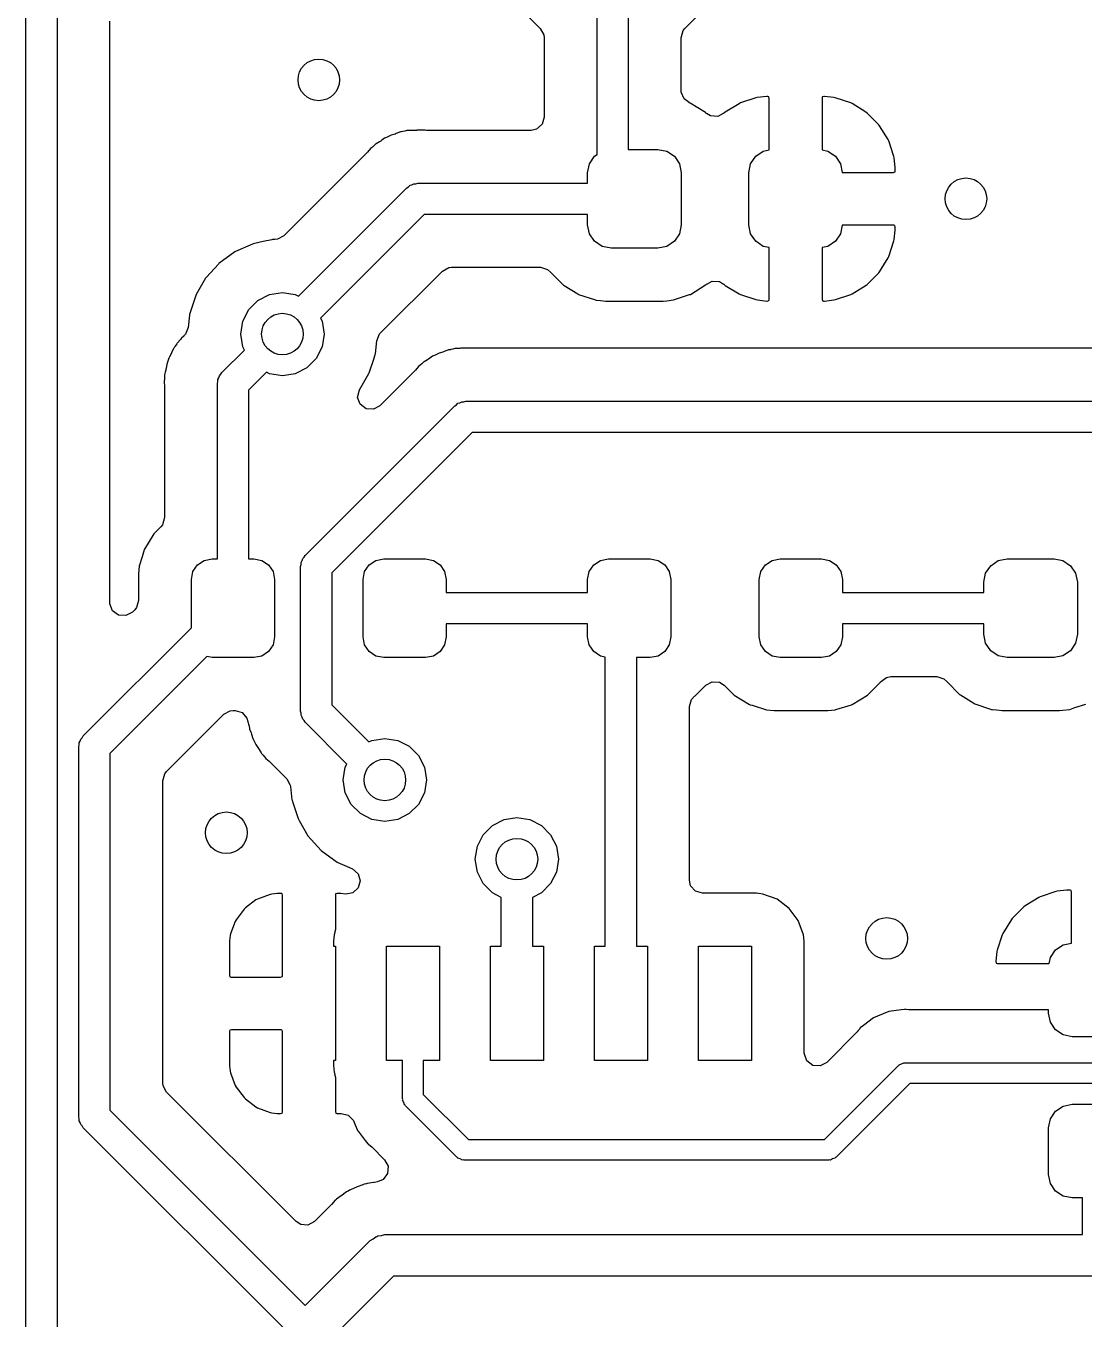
# Model space of a CAD drawing. Extents: x 120.5 to 178.2, y -124.1 to -74.2.
# Drawn here: x 143.87 to 154.04, y -112.88 to -100.45 of the extents above; entities that cross this region are included whole.
import ezdxf

# ---------------------------------------------------------------- set-up
doc = ezdxf.new("R2010")
doc.units = 0
doc.layers.add('BLACK', color=7, linetype='CONTINUOUS')

msp = doc.modelspace()

# ---------------------------------------------------------------- linework, layer by layer
at = {"layer": 'BLACK', "linetype": 'CONTINUOUS'}
for p, q in [((150.206, -100.47), (151.231, -99.4454)), ((148.151, -99.8058), (148.815, -100.47)), ((143.868, -117.353), (143.868, -100.076)), ((144.168, -100.138), (144.168, -117.291)), ((149.361, -101.682), (149.361, -100.297)), ((149.66, -100.297), (149.66, -101.633)), ((144.677, -105.993), (144.677, -100.401)), ((148.815, -100.47), (148.849, -100.533)), ((150.189, -100.491), (150.206, -100.47)), ((148.849, -100.533), (148.852, -100.559)), ((148.852, -100.559), (148.852, -101.323)), ((150.169, -100.559), (150.189, -100.491)), ((150.169, -101.069), (150.169, -100.559)), ((150.17, -101.082), (150.169, -101.069)), ((150.197, -101.148), (150.17, -101.082)), ((150.245, -101.181), (150.197, -101.148)), ((150.244, -101.183), (150.245, -101.181)), ((150.25, -101.186), (150.244, -101.183)), ((150.257, -101.189), (150.25, -101.186)), ((150.403, -101.278), (150.257, -101.189)), ((150.726, -101.194), (150.593, -101.276)), ((150.739, -101.187), (150.726, -101.194)), ((150.888, -101.138), (150.739, -101.187)), ((150.901, -101.135), (150.888, -101.138)), ((150.993, -101.125), (150.901, -101.135)), ((151, -101.125), (150.993, -101.125)), ((151.002, -101.125), (151, -101.125)), ((151.01, -101.127), (151.002, -101.125)), ((151.012, -101.128), (151.01, -101.127)), ((151.016, -101.143), (151.012, -101.128)), ((151.016, -101.639), (151.016, -101.143)), ((151.526, -101.131), (151.524, -101.139)), ((151.524, -101.139), (151.524, -101.639)), ((151.527, -101.129), (151.526, -101.131)), ((151.542, -101.125), (151.527, -101.129)), ((151.547, -101.125), (151.542, -101.125)), ((151.638, -101.135), (151.547, -101.125)), ((151.651, -101.138), (151.638, -101.135)), ((151.8, -101.187), (151.651, -101.138)), ((151.813, -101.193), (151.8, -101.187)), ((151.946, -101.275), (151.813, -101.193)), ((148.852, -101.323), (148.832, -101.392)), ((150.408, -101.284), (150.403, -101.278)), ((150.414, -101.288), (150.408, -101.284)), ((150.451, -101.311), (150.414, -101.287)), ((150.414, -101.287), (150.414, -101.288)), ((150.522, -101.316), (150.451, -101.311)), ((150.574, -101.287), (150.522, -101.316)), ((150.576, -101.289), (150.574, -101.287)), ((150.593, -101.276), (150.576, -101.289)), ((151.958, -101.284), (151.946, -101.275)), ((152.068, -101.394), (151.958, -101.284)), ((147.472, -101.465), (147.429, -101.482)), ((147.48, -101.464), (147.472, -101.465)), ((147.493, -101.462), (147.48, -101.464)), ((147.48, -101.464), (147.48, -101.464)), ((147.513, -101.458), (147.493, -101.462)), ((147.533, -101.452), (147.513, -101.458)), ((147.579, -101.451), (147.533, -101.452)), ((147.591, -101.45), (147.579, -101.451)), ((147.592, -101.45), (147.591, -101.45)), ((147.596, -101.45), (147.592, -101.45)), ((147.592, -101.45), (147.592, -101.45)), ((147.625, -101.45), (147.596, -101.45)), ((147.629, -101.449), (147.625, -101.45)), ((147.692, -101.447), (147.629, -101.449)), ((147.699, -101.447), (147.692, -101.447)), ((147.692, -101.447), (147.692, -101.447)), ((147.707, -101.449), (147.699, -101.447)), ((147.719, -101.45), (147.707, -101.449)), ((148.726, -101.45), (147.719, -101.45)), ((148.778, -101.438), (148.726, -101.45)), ((148.832, -101.392), (148.778, -101.438)), ((152.077, -101.406), (152.068, -101.394)), ((152.159, -101.539), (152.077, -101.406)), ((147.23, -101.584), (147.215, -101.599)), ((147.237, -101.58), (147.23, -101.584)), ((147.27, -101.56), (147.237, -101.58)), ((147.237, -101.58), (147.237, -101.58)), ((147.28, -101.554), (147.27, -101.56)), ((147.292, -101.545), (147.28, -101.554)), ((147.317, -101.526), (147.292, -101.545)), ((147.337, -101.518), (147.317, -101.526)), ((147.355, -101.51), (147.337, -101.518)), ((147.373, -101.499), (147.355, -101.51)), ((147.381, -101.497), (147.373, -101.499)), ((147.418, -101.486), (147.381, -101.497)), ((147.381, -101.497), (147.381, -101.497)), ((147.429, -101.482), (147.418, -101.486)), ((152.166, -101.552), (152.159, -101.539)), ((152.215, -101.701), (152.166, -101.552)), ((147.145, -101.669), (146.35, -102.464)), ((147.153, -101.66), (147.145, -101.669)), ((147.183, -101.624), (147.153, -101.66)), ((147.2, -101.612), (147.183, -101.624)), ((147.215, -101.599), (147.2, -101.612)), ((149.287, -101.772), (149.336, -101.699)), ((149.336, -101.699), (149.361, -101.682)), ((149.66, -101.633), (149.945, -101.633)), ((149.945, -101.633), (150.031, -101.65)), ((150.031, -101.65), (150.104, -101.699)), ((150.104, -101.699), (150.153, -101.772)), ((150.837, -101.772), (150.886, -101.699)), ((150.886, -101.699), (150.959, -101.65)), ((150.959, -101.65), (151.016, -101.639)), ((151.524, -101.639), (151.581, -101.65)), ((151.581, -101.65), (151.654, -101.699)), ((151.654, -101.699), (151.703, -101.772)), ((152.218, -101.714), (152.215, -101.701)), ((152.228, -101.806), (152.218, -101.714)), ((149.27, -101.858), (149.287, -101.772)), ((150.153, -101.772), (150.17, -101.858)), ((150.82, -101.858), (150.837, -101.772)), ((151.703, -101.772), (151.719, -101.854)), ((152.226, -101.848), (152.228, -101.84)), ((152.228, -101.813), (152.228, -101.806)), ((152.228, -101.84), (152.228, -101.813)), ((147.581, -101.973), (147.598, -101.963)), ((147.598, -101.963), (147.618, -101.963)), ((147.618, -101.963), (147.637, -101.958)), ((147.637, -101.958), (149.27, -101.958)), ((149.27, -101.958), (149.27, -101.858)), ((150.17, -101.858), (150.17, -102.358)), ((150.82, -102.358), (150.82, -101.858)), ((151.719, -101.854), (152.21, -101.854)), ((152.21, -101.854), (152.225, -101.85)), ((152.225, -101.85), (152.226, -101.848)), ((146.489, -103.044), (147.531, -102.002)), ((147.531, -102.002), (147.548, -101.992)), ((147.548, -101.992), (147.562, -101.978)), ((147.562, -101.978), (147.581, -101.973)), ((147.699, -102.258), (146.701, -103.256)), ((149.27, -102.258), (147.699, -102.258)), ((149.27, -102.358), (149.27, -102.258)), ((146.35, -102.464), (146.287, -102.498)), ((149.287, -102.444), (149.27, -102.358)), ((149.336, -102.517), (149.287, -102.444)), ((150.153, -102.444), (150.104, -102.517)), ((150.17, -102.358), (150.153, -102.444)), ((150.837, -102.444), (150.82, -102.358)), ((150.886, -102.517), (150.837, -102.444)), ((151.703, -102.444), (151.654, -102.517)), ((151.719, -102.362), (151.703, -102.444)), ((152.214, -102.362), (151.719, -102.362)), ((152.222, -102.364), (152.214, -102.362)), ((152.218, -102.501), (152.228, -102.41)), ((152.224, -102.365), (152.222, -102.364)), ((152.228, -102.38), (152.224, -102.365)), ((152.228, -102.403), (152.228, -102.38)), ((152.228, -102.41), (152.228, -102.403)), ((146.047, -102.543), (145.885, -102.616)), ((146.053, -102.541), (146.047, -102.543)), ((146.047, -102.543), (146.047, -102.543)), ((146.151, -102.52), (146.053, -102.541)), ((146.234, -102.502), (146.151, -102.52)), ((146.24, -102.501), (146.234, -102.502)), ((146.234, -102.502), (146.234, -102.502)), ((146.261, -102.501), (146.24, -102.501)), ((146.287, -102.498), (146.261, -102.501)), ((149.409, -102.566), (149.336, -102.517)), ((149.495, -102.583), (149.409, -102.566)), ((149.945, -102.583), (149.495, -102.583)), ((150.031, -102.566), (149.945, -102.583)), ((150.104, -102.517), (150.031, -102.566)), ((150.959, -102.566), (150.886, -102.517)), ((151.016, -102.577), (150.959, -102.566)), ((151.016, -103.077), (151.016, -102.577)), ((151.581, -102.566), (151.524, -102.577)), ((151.524, -102.577), (151.524, -103.073)), ((151.654, -102.517), (151.581, -102.566)), ((152.166, -102.663), (152.215, -102.514)), ((152.215, -102.514), (152.218, -102.501)), ((145.879, -102.618), (145.724, -102.731)), ((145.885, -102.616), (145.879, -102.618)), ((145.885, -102.616), (145.885, -102.616)), ((152.078, -102.809), (152.16, -102.676)), ((152.16, -102.676), (152.166, -102.663)), ((145.72, -102.736), (145.605, -102.863)), ((145.724, -102.731), (145.72, -102.736)), ((145.72, -102.736), (145.72, -102.736)), ((147.278, -103.398), (147.873, -102.803)), ((147.873, -102.803), (147.935, -102.769)), ((147.935, -102.769), (147.962, -102.766)), ((147.962, -102.766), (148.817, -102.766)), ((148.817, -102.766), (148.885, -102.787)), ((148.885, -102.787), (148.914, -102.813)), ((148.914, -102.813), (148.916, -102.817)), ((148.916, -102.817), (149.037, -102.938)), ((151.959, -102.931), (152.069, -102.821)), ((152.069, -102.821), (152.078, -102.809)), ((145.557, -102.94), (145.506, -103.029)), ((145.596, -102.873), (145.557, -102.94)), ((145.605, -102.863), (145.596, -102.873)), ((149.037, -102.938), (149.044, -102.941)), ((149.044, -102.941), (149.044, -102.941)), ((149.044, -102.941), (149.175, -103.022)), ((150.258, -103.027), (150.404, -102.937)), ((150.404, -102.937), (150.409, -102.932)), ((150.409, -102.932), (150.415, -102.927)), ((150.415, -102.927), (150.416, -102.929)), ((150.416, -102.929), (150.469, -102.9)), ((150.469, -102.9), (150.539, -102.905)), ((150.539, -102.905), (150.576, -102.928)), ((150.576, -102.928), (150.577, -102.927)), ((150.577, -102.927), (150.594, -102.941)), ((150.594, -102.941), (150.727, -103.023)), ((151.814, -103.022), (151.947, -102.94)), ((151.947, -102.94), (151.959, -102.931)), ((145.501, -103.038), (145.442, -103.22)), ((145.506, -103.029), (145.501, -103.038)), ((146.012, -103.174), (146.1, -103.086)), ((146.1, -103.086), (146.212, -103.029)), ((146.212, -103.029), (146.335, -103.009)), ((146.335, -103.009), (146.459, -103.029)), ((146.459, -103.029), (146.489, -103.044)), ((149.175, -103.022), (149.183, -103.027)), ((149.183, -103.027), (149.345, -103.081)), ((149.345, -103.081), (149.352, -103.082)), ((149.352, -103.082), (149.352, -103.082)), ((149.352, -103.082), (149.393, -103.086)), ((149.393, -103.086), (149.446, -103.091)), ((150.031, -103.088), (150.096, -103.081)), ((150.096, -103.081), (150.183, -103.052)), ((150.183, -103.052), (150.251, -103.029)), ((150.251, -103.029), (150.258, -103.027)), ((150.251, -103.029), (150.251, -103.029)), ((150.727, -103.023), (150.74, -103.029)), ((150.74, -103.029), (150.889, -103.078)), ((150.889, -103.078), (150.902, -103.081)), ((150.902, -103.081), (150.993, -103.091)), ((151.013, -103.087), (151.014, -103.085)), ((151.014, -103.085), (151.016, -103.077)), ((151.524, -103.073), (151.528, -103.088)), ((151.547, -103.091), (151.639, -103.081)), ((151.639, -103.081), (151.652, -103.078)), ((151.652, -103.078), (151.801, -103.029)), ((151.801, -103.029), (151.814, -103.022)), ((145.955, -103.286), (146.012, -103.174)), ((149.446, -103.091), (149.994, -103.091)), ((149.994, -103.091), (149.997, -103.091)), ((149.997, -103.091), (150.031, -103.088)), ((149.997, -103.091), (149.997, -103.091)), ((150.993, -103.091), (150.998, -103.091)), ((150.998, -103.091), (151.013, -103.087)), ((151.528, -103.088), (151.53, -103.089)), ((151.53, -103.089), (151.538, -103.091)), ((151.538, -103.091), (151.54, -103.091)), ((151.54, -103.091), (151.547, -103.091)), ((145.441, -103.226), (145.429, -103.345)), ((145.442, -103.22), (145.441, -103.226)), ((145.441, -103.226), (145.441, -103.226)), ((145.935, -103.409), (145.955, -103.286)), ((146.701, -103.256), (146.716, -103.286)), ((146.716, -103.286), (146.736, -103.409)), ((145.362, -103.452), (145.355, -103.461)), ((145.365, -103.449), (145.362, -103.452)), ((145.386, -103.428), (145.365, -103.449)), ((145.388, -103.425), (145.386, -103.428)), ((145.395, -103.418), (145.388, -103.425)), ((145.402, -103.41), (145.395, -103.418)), ((145.429, -103.345), (145.402, -103.41)), ((145.955, -103.533), (145.935, -103.409)), ((146.736, -103.409), (146.716, -103.533)), ((147.242, -103.474), (147.269, -103.408)), ((147.269, -103.408), (147.278, -103.398)), ((145.286, -103.554), (145.27, -103.59)), ((145.289, -103.547), (145.286, -103.554)), ((145.286, -103.554), (145.286, -103.554)), ((145.294, -103.54), (145.289, -103.547)), ((145.302, -103.53), (145.294, -103.54)), ((145.313, -103.514), (145.302, -103.53)), ((145.319, -103.502), (145.313, -103.514)), ((145.323, -103.495), (145.319, -103.502)), ((145.319, -103.502), (145.319, -103.502)), ((145.355, -103.461), (145.323, -103.495)), ((145.754, -103.779), (145.97, -103.563)), ((145.97, -103.563), (145.955, -103.533)), ((146.716, -103.533), (146.659, -103.645)), ((147.229, -103.599), (147.242, -103.474)), ((147.879, -103.582), (147.842, -103.593)), ((147.89, -103.578), (147.879, -103.582)), ((147.926, -103.564), (147.89, -103.578)), ((147.933, -103.561), (147.926, -103.564)), ((147.926, -103.564), (147.926, -103.564)), ((147.951, -103.559), (147.933, -103.561)), ((147.954, -103.558), (147.951, -103.559)), ((147.974, -103.554), (147.954, -103.558)), ((147.975, -103.554), (147.974, -103.554)), ((147.994, -103.548), (147.975, -103.554)), ((148.002, -103.548), (147.994, -103.548)), ((148.008, -103.548), (148.002, -103.548)), ((148.002, -103.548), (148.002, -103.548)), ((148.041, -103.547), (148.008, -103.548)), ((148.052, -103.546), (148.041, -103.547)), ((148.053, -103.546), (148.052, -103.546)), ((148.057, -103.545), (148.053, -103.546)), ((148.053, -103.546), (148.053, -103.546)), ((148.086, -103.545), (148.057, -103.545)), ((148.09, -103.545), (148.086, -103.545)), ((148.153, -103.543), (148.09, -103.545)), ((148.161, -103.543), (148.153, -103.543)), ((148.153, -103.543), (148.153, -103.543)), ((148.168, -103.545), (148.161, -103.543)), ((148.18, -103.545), (148.168, -103.545)), ((160.119, -103.545), (148.18, -103.545)), ((145.223, -103.7), (145.217, -103.736)), ((145.231, -103.68), (145.223, -103.7)), ((145.238, -103.661), (145.231, -103.68)), ((145.243, -103.641), (145.238, -103.661)), ((145.25, -103.627), (145.243, -103.641)), ((145.265, -103.6), (145.25, -103.627)), ((145.27, -103.59), (145.265, -103.6)), ((146.659, -103.645), (146.571, -103.733)), ((147.17, -103.781), (147.213, -103.65)), ((147.213, -103.65), (147.227, -103.606)), ((147.227, -103.606), (147.229, -103.599)), ((147.227, -103.606), (147.227, -103.606)), ((147.676, -103.695), (147.661, -103.708)), ((147.691, -103.68), (147.676, -103.695)), ((147.698, -103.676), (147.691, -103.68)), ((147.731, -103.656), (147.698, -103.676)), ((147.698, -103.676), (147.698, -103.676)), ((147.741, -103.65), (147.731, -103.656)), ((147.778, -103.622), (147.741, -103.65)), ((147.798, -103.614), (147.778, -103.622)), ((147.816, -103.606), (147.798, -103.614)), ((147.835, -103.595), (147.816, -103.606)), ((147.842, -103.593), (147.835, -103.595)), ((147.842, -103.593), (147.842, -103.593)), ((145.201, -103.823), (145.2, -103.843)), ((145.208, -103.775), (145.201, -103.802)), ((145.201, -103.802), (145.201, -103.823)), ((145.213, -103.757), (145.208, -103.775)), ((145.215, -103.745), (145.213, -103.757)), ((145.217, -103.736), (145.215, -103.745)), ((145.715, -103.846), (145.725, -103.829)), ((145.725, -103.829), (145.73, -103.81)), ((145.73, -103.81), (145.744, -103.796)), ((145.744, -103.796), (145.754, -103.779)), ((146.182, -103.775), (146.01, -103.947)), ((146.212, -103.79), (146.182, -103.775)), ((146.335, -103.809), (146.212, -103.79)), ((146.459, -103.79), (146.335, -103.809)), ((146.571, -103.733), (146.459, -103.79)), ((147.075, -103.946), (147.167, -103.787)), ((147.167, -103.787), (147.17, -103.781)), ((147.167, -103.787), (147.167, -103.787)), ((147.606, -103.765), (147.273, -104.098)), ((147.614, -103.756), (147.606, -103.765)), ((147.644, -103.72), (147.614, -103.756)), ((147.661, -103.708), (147.644, -103.72)), ((145.2, -103.843), (145.197, -103.864)), ((145.197, -103.864), (145.197, -103.872)), ((145.197, -103.872), (145.201, -103.91)), ((145.201, -103.91), (145.201, -103.922)), ((145.201, -103.922), (145.201, -105.174)), ((145.71, -103.885), (145.715, -103.866)), ((145.71, -105.57), (145.71, -103.885)), ((145.715, -103.866), (145.715, -103.846)), ((146.01, -103.947), (146.01, -105.57)), ((147.058, -104.018), (147.075, -103.946)), ((147.083, -104.084), (147.058, -104.018)), ((148.009, -104.088), (148.023, -104.074)), ((148.023, -104.074), (148.042, -104.069)), ((148.042, -104.069), (148.059, -104.059)), ((148.059, -104.059), (148.079, -104.059)), ((148.079, -104.059), (148.098, -104.054)), ((148.098, -104.054), (160.95, -104.054)), ((146.554, -105.537), (147.992, -104.098)), ((147.14, -104.127), (147.083, -104.084)), ((147.211, -104.132), (147.14, -104.127)), ((147.273, -104.098), (147.211, -104.132)), ((147.992, -104.098), (148.009, -104.088)), ((148.16, -104.354), (146.81, -105.705)), ((160.95, -104.354), (148.16, -104.354)), ((145.201, -105.174), (145.181, -105.242)), ((145.165, -105.263), (145.098, -105.33)), ((145.181, -105.242), (145.165, -105.263)), ((145.098, -105.33), (145.01, -105.476)), ((144.986, -105.55), (144.958, -105.64)), ((145.007, -105.484), (144.986, -105.55)), ((145.01, -105.476), (145.007, -105.484)), ((145.007, -105.484), (145.007, -105.484)), ((145.583, -105.585), (145.66, -105.57)), ((145.66, -105.57), (145.71, -105.57)), ((146.01, -105.57), (146.06, -105.57)), ((146.06, -105.57), (146.137, -105.585)), ((146.525, -105.587), (146.53, -105.568)), ((146.53, -105.568), (146.544, -105.554)), ((146.544, -105.554), (146.554, -105.537)), ((147.233, -105.585), (147.31, -105.57)), ((147.31, -105.57), (147.71, -105.57)), ((147.71, -105.57), (147.787, -105.585)), ((149.393, -105.585), (149.47, -105.57)), ((149.47, -105.57), (149.87, -105.57)), ((149.87, -105.57), (149.947, -105.585)), ((151.043, -105.585), (151.12, -105.57)), ((151.12, -105.57), (151.52, -105.57)), ((151.52, -105.57), (151.597, -105.585)), ((153.219, -105.587), (153.305, -105.57)), ((153.305, -105.57), (153.755, -105.57)), ((153.755, -105.57), (153.841, -105.587)), ((144.958, -105.64), (144.951, -105.713)), ((145.46, -105.77), (145.475, -105.693)), ((145.475, -105.693), (145.519, -105.629)), ((145.519, -105.629), (145.583, -105.585)), ((146.137, -105.585), (146.201, -105.629)), ((146.201, -105.629), (146.245, -105.693)), ((146.245, -105.693), (146.26, -105.77)), ((146.51, -105.643), (146.515, -105.624)), ((146.51, -107.036), (146.51, -105.643)), ((146.515, -105.604), (146.525, -105.587)), ((146.515, -105.624), (146.515, -105.604)), ((147.11, -105.77), (147.125, -105.693)), ((147.125, -105.693), (147.169, -105.629)), ((147.169, -105.629), (147.233, -105.585)), ((147.787, -105.585), (147.851, -105.629)), ((147.851, -105.629), (147.895, -105.693)), ((147.895, -105.693), (147.91, -105.77)), ((149.27, -105.77), (149.285, -105.693)), ((149.285, -105.693), (149.329, -105.629)), ((149.329, -105.629), (149.393, -105.585)), ((149.947, -105.585), (150.011, -105.629)), ((150.011, -105.629), (150.055, -105.693)), ((150.055, -105.693), (150.07, -105.77)), ((150.92, -105.77), (150.935, -105.693)), ((150.935, -105.693), (150.979, -105.629)), ((150.979, -105.629), (151.043, -105.585)), ((151.597, -105.585), (151.661, -105.629)), ((151.661, -105.629), (151.705, -105.693)), ((151.705, -105.693), (151.72, -105.77)), ((153.097, -105.709), (153.146, -105.636)), ((153.146, -105.636), (153.219, -105.587)), ((153.841, -105.587), (153.914, -105.636)), ((153.914, -105.636), (153.963, -105.709)), ((144.951, -105.713), (144.951, -105.97)), ((145.46, -106.233), (145.46, -105.77)), ((146.26, -105.77), (146.26, -106.32)), ((146.81, -105.705), (146.81, -106.973)), ((147.11, -106.32), (147.11, -105.77)), ((147.91, -105.77), (147.91, -105.895)), ((149.27, -105.895), (149.27, -105.77)), ((150.07, -105.77), (150.07, -106.32)), ((150.92, -106.32), (150.92, -105.77)), ((151.72, -105.77), (151.72, -105.895)), ((153.08, -105.795), (153.097, -105.709)), ((153.08, -105.895), (153.08, -105.795)), ((153.963, -105.709), (153.98, -105.795)), ((153.98, -105.795), (153.98, -106.295)), ((147.91, -105.895), (149.27, -105.895)), ((151.72, -105.895), (153.08, -105.895)), ((144.677, -106.002), (144.677, -105.993)), ((144.702, -106.069), (144.677, -106.002)), ((144.758, -106.111), (144.702, -106.069)), ((144.915, -106.059), (144.892, -106.082)), ((144.931, -106.038), (144.915, -106.059)), ((144.951, -105.97), (144.931, -106.038)), ((144.829, -106.116), (144.758, -106.111)), ((144.892, -106.082), (144.829, -106.116)), ((144.42, -107.273), (145.46, -106.233)), ((149.27, -106.195), (147.91, -106.195)), ((147.91, -106.195), (147.91, -106.32)), ((149.27, -106.32), (149.27, -106.195)), ((153.08, -106.195), (151.72, -106.195)), ((151.72, -106.195), (151.72, -106.32)), ((153.08, -106.295), (153.08, -106.195)), ((153.097, -106.381), (153.08, -106.295)), ((153.98, -106.295), (153.963, -106.381)), ((146.245, -106.397), (146.201, -106.461)), ((146.26, -106.32), (146.245, -106.397)), ((147.125, -106.397), (147.11, -106.32)), ((147.169, -106.461), (147.125, -106.397)), ((147.895, -106.397), (147.851, -106.461)), ((147.91, -106.32), (147.895, -106.397)), ((149.285, -106.397), (149.27, -106.32)), ((149.329, -106.461), (149.285, -106.397)), ((150.055, -106.397), (150.011, -106.461)), ((150.07, -106.32), (150.055, -106.397)), ((150.935, -106.397), (150.92, -106.32)), ((150.979, -106.461), (150.935, -106.397)), ((151.705, -106.397), (151.661, -106.461)), ((151.72, -106.32), (151.705, -106.397)), ((153.146, -106.454), (153.097, -106.381)), ((153.963, -106.381), (153.914, -106.454)), ((145.608, -106.51), (144.676, -107.441)), ((145.66, -106.52), (145.608, -106.51)), ((146.06, -106.52), (145.66, -106.52)), ((146.137, -106.505), (146.06, -106.52)), ((146.201, -106.461), (146.137, -106.505)), ((147.233, -106.505), (147.169, -106.461)), ((147.31, -106.52), (147.233, -106.505)), ((147.71, -106.52), (147.31, -106.52)), ((147.787, -106.505), (147.71, -106.52)), ((147.851, -106.461), (147.787, -106.505)), ((149.393, -106.505), (149.329, -106.461)), ((149.44, -106.514), (149.393, -106.505)), ((149.44, -109.295), (149.44, -106.514)), ((149.87, -106.52), (149.74, -106.52)), ((149.74, -106.52), (149.74, -109.295)), ((149.947, -106.505), (149.87, -106.52)), ((150.011, -106.461), (149.947, -106.505)), ((151.043, -106.505), (150.979, -106.461)), ((151.12, -106.52), (151.043, -106.505)), ((151.52, -106.52), (151.12, -106.52)), ((151.597, -106.505), (151.52, -106.52)), ((151.661, -106.461), (151.597, -106.505)), ((153.219, -106.503), (153.146, -106.454)), ((153.305, -106.52), (153.219, -106.503)), ((153.755, -106.52), (153.305, -106.52)), ((153.841, -106.503), (153.755, -106.52)), ((153.914, -106.454), (153.841, -106.503)), ((150.31, -106.882), (150.406, -106.786)), ((150.406, -106.786), (150.468, -106.752)), ((150.468, -106.752), (150.539, -106.757)), ((150.539, -106.757), (150.584, -106.786)), ((150.584, -106.786), (150.68, -106.882)), ((151.96, -106.882), (152.082, -106.76)), ((152.082, -106.76), (152.086, -106.754)), ((152.086, -106.754), (152.087, -106.752)), ((152.087, -106.752), (152.145, -106.71)), ((152.145, -106.71), (152.186, -106.703)), ((152.186, -106.703), (152.627, -106.703)), ((152.627, -106.703), (152.695, -106.724)), ((152.695, -106.724), (152.724, -106.75)), ((152.724, -106.75), (152.726, -106.754)), ((152.726, -106.754), (152.847, -106.875)), ((150.249, -106.99), (150.269, -106.922)), ((150.269, -106.922), (150.299, -106.892)), ((150.298, -106.89), (150.304, -106.886)), ((150.299, -106.892), (150.298, -106.89)), ((150.304, -106.886), (150.31, -106.882)), ((150.68, -106.882), (150.826, -106.97)), ((151.814, -106.97), (151.96, -106.882)), ((152.847, -106.875), (152.854, -106.878)), ((152.854, -106.878), (152.854, -106.878)), ((152.854, -106.878), (152.985, -106.959)), ((145.221, -107.615), (145.771, -107.065)), ((145.771, -107.065), (145.833, -107.031)), ((145.833, -107.031), (145.86, -107.028)), ((145.86, -107.028), (145.88, -107.028)), ((145.88, -107.028), (145.948, -107.049)), ((145.948, -107.049), (145.994, -107.102)), ((146.515, -107.055), (146.51, -107.036)), ((146.515, -107.074), (146.515, -107.055)), ((146.81, -106.973), (147.167, -107.331)), ((150.249, -108.66), (150.249, -106.99)), ((150.826, -106.97), (150.834, -106.973)), ((150.834, -106.973), (150.834, -106.973)), ((150.834, -106.973), (150.851, -106.978)), ((150.851, -106.978), (150.99, -107.022)), ((150.99, -107.022), (151.063, -107.028)), ((151.063, -107.028), (151.066, -107.028)), ((151.066, -107.028), (151.321, -107.028)), ((151.321, -107.028), (151.577, -107.028)), ((151.577, -107.028), (151.579, -107.028)), ((151.579, -107.028), (151.58, -107.028)), ((151.58, -107.028), (151.615, -107.025)), ((151.615, -107.025), (151.65, -107.022)), ((151.65, -107.022), (151.656, -107.02)), ((151.656, -107.02), (151.806, -106.973)), ((151.806, -106.973), (151.814, -106.97)), ((151.806, -106.973), (151.806, -106.973)), ((152.985, -106.959), (152.993, -106.964)), ((152.993, -106.964), (153.155, -107.018)), ((153.155, -107.018), (153.162, -107.019)), ((153.162, -107.019), (153.162, -107.019)), ((153.162, -107.019), (153.203, -107.023)), ((153.203, -107.023), (153.256, -107.028)), ((153.256, -107.028), (153.804, -107.028)), ((153.804, -107.028), (153.807, -107.028)), ((153.807, -107.028), (153.841, -107.025)), ((153.807, -107.028), (153.807, -107.028)), ((153.841, -107.025), (153.906, -107.018)), ((153.906, -107.018), (153.956, -107.001)), ((153.956, -107.001), (154.061, -106.966)), ((145.994, -107.102), (146.004, -107.133)), ((146.004, -107.133), (146.004, -107.139)), ((146.004, -107.139), (146.006, -107.147)), ((146.006, -107.147), (146.006, -107.147)), ((146.006, -107.147), (146.01, -107.16)), ((146.01, -107.16), (146.014, -107.179)), ((146.014, -107.179), (146.017, -107.201)), ((146.525, -107.092), (146.515, -107.074)), ((146.53, -107.111), (146.525, -107.092)), ((146.544, -107.125), (146.53, -107.111)), ((146.554, -107.142), (146.544, -107.125)), ((146.955, -107.543), (146.554, -107.142)), ((144.391, -107.323), (144.396, -107.304)), ((144.396, -107.304), (144.41, -107.29)), ((144.41, -107.29), (144.42, -107.273)), ((146.017, -107.201), (146.02, -107.208)), ((146.02, -107.208), (146.02, -107.208)), ((146.02, -107.208), (146.034, -107.244)), ((146.034, -107.244), (146.038, -107.255)), ((146.038, -107.255), (146.05, -107.299)), ((146.05, -107.299), (146.061, -107.318)), ((147.196, -107.316), (147.32, -107.296)), ((147.32, -107.296), (147.444, -107.316)), ((144.376, -107.379), (144.381, -107.36)), ((144.376, -110.934), (144.376, -107.379)), ((144.381, -107.34), (144.391, -107.323)), ((144.381, -107.36), (144.381, -107.34)), ((146.061, -107.318), (146.07, -107.335)), ((146.07, -107.335), (146.078, -107.355)), ((146.078, -107.355), (146.105, -107.393)), ((146.105, -107.393), (146.112, -107.403)), ((146.112, -107.403), (146.131, -107.436)), ((146.131, -107.436), (146.131, -107.436)), ((146.131, -107.436), (146.135, -107.442)), ((147.167, -107.331), (147.196, -107.316)), ((147.444, -107.316), (147.555, -107.372)), ((147.555, -107.372), (147.644, -107.461)), ((144.676, -107.441), (144.676, -110.872)), ((146.135, -107.442), (146.15, -107.458)), ((146.15, -107.458), (146.163, -107.473)), ((146.163, -107.473), (146.176, -107.49)), ((146.176, -107.49), (146.208, -107.517)), ((146.208, -107.517), (146.211, -107.519)), ((146.211, -107.519), (146.22, -107.527)), ((146.22, -107.527), (146.377, -107.684)), ((146.94, -107.572), (146.955, -107.543)), ((147.644, -107.461), (147.7, -107.572)), ((145.184, -107.704), (145.205, -107.636)), ((145.205, -107.636), (145.221, -107.615)), ((146.377, -107.684), (146.411, -107.747)), ((146.92, -107.696), (146.94, -107.572)), ((147.7, -107.572), (147.72, -107.696)), ((145.184, -110.609), (145.184, -107.704)), ((146.411, -107.747), (146.413, -107.76)), ((146.413, -107.76), (146.426, -107.886)), ((146.94, -107.82), (146.92, -107.696)), ((147.72, -107.696), (147.7, -107.82)), ((146.426, -107.886), (146.428, -107.892)), ((146.428, -107.892), (146.428, -107.892)), ((146.428, -107.892), (146.432, -107.902)), ((146.432, -107.902), (146.485, -108.068)), ((146.996, -107.931), (146.94, -107.82)), ((147.085, -108.02), (146.996, -107.931)), ((147.644, -107.931), (147.555, -108.02)), ((147.7, -107.82), (147.644, -107.931)), ((147.196, -108.076), (147.085, -108.02)), ((147.555, -108.02), (147.444, -108.076)), ((148.466, -108.078), (148.59, -108.058)), ((148.59, -108.058), (148.714, -108.078)), ((146.485, -108.068), (146.489, -108.073)), ((146.489, -108.073), (146.489, -108.073)), ((146.489, -108.073), (146.495, -108.085)), ((146.495, -108.085), (146.581, -108.233)), ((147.32, -108.096), (147.196, -108.076)), ((147.444, -108.076), (147.32, -108.096)), ((148.266, -108.223), (148.355, -108.134)), ((148.355, -108.134), (148.466, -108.078)), ((148.714, -108.078), (148.825, -108.134)), ((148.825, -108.134), (148.914, -108.223)), ((146.581, -108.233), (146.709, -108.375)), ((148.21, -108.334), (148.266, -108.223)), ((148.914, -108.223), (148.97, -108.334)), ((146.709, -108.375), (146.863, -108.487)), ((148.19, -108.458), (148.21, -108.334)), ((148.97, -108.334), (148.99, -108.458)), ((146.863, -108.487), (146.869, -108.49)), ((146.869, -108.49), (146.869, -108.49)), ((146.869, -108.49), (146.979, -108.539)), ((146.979, -108.539), (147.009, -108.552)), ((147.009, -108.552), (147.064, -108.598)), ((148.21, -108.582), (148.19, -108.458)), ((148.99, -108.458), (148.97, -108.582)), ((147.064, -108.598), (147.084, -108.666)), ((147.084, -108.666), (147.065, -108.734)), ((148.266, -108.693), (148.21, -108.582)), ((148.97, -108.582), (148.914, -108.693)), ((150.26, -108.713), (150.249, -108.66)), ((146.217, -108.797), (146.097, -108.842)), ((146.233, -108.793), (146.217, -108.797)), ((146.284, -108.787), (146.233, -108.793)), ((146.29, -108.787), (146.284, -108.787)), ((146.322, -108.787), (146.29, -108.787)), ((146.33, -108.789), (146.322, -108.787)), ((146.332, -108.79), (146.33, -108.789)), ((146.336, -108.805), (146.332, -108.79)), ((146.336, -109.295), (146.336, -108.805)), ((146.846, -108.793), (146.844, -108.801)), ((146.844, -108.801), (146.844, -109.133)), ((146.847, -108.791), (146.846, -108.793)), ((146.862, -108.787), (146.847, -108.791)), ((146.89, -108.787), (146.862, -108.787)), ((146.896, -108.787), (146.89, -108.787)), ((146.945, -108.793), (146.896, -108.787)), ((147.012, -108.781), (146.945, -108.793)), ((147.065, -108.734), (147.012, -108.781)), ((148.355, -108.782), (148.266, -108.693)), ((148.44, -108.825), (148.355, -108.782)), ((148.825, -108.782), (148.74, -108.825)), ((148.914, -108.693), (148.825, -108.782)), ((150.306, -108.766), (150.26, -108.713)), ((150.374, -108.786), (150.306, -108.766)), ((150.893, -108.786), (150.374, -108.786)), ((150.955, -108.793), (150.893, -108.786)), ((151.092, -108.844), (150.955, -108.793)), ((153.771, -108.77), (153.622, -108.819)), ((153.784, -108.767), (153.771, -108.77)), ((153.876, -108.757), (153.784, -108.767)), ((153.883, -108.757), (153.876, -108.757)), ((153.91, -108.757), (153.883, -108.757)), ((153.918, -108.759), (153.91, -108.757)), ((153.92, -108.76), (153.918, -108.759)), ((153.924, -108.775), (153.92, -108.76)), ((153.924, -109.266), (153.924, -108.775)), ((145.979, -108.927), (145.967, -108.939)), ((146.081, -108.85), (145.979, -108.927)), ((146.097, -108.842), (146.081, -108.85)), ((148.44, -109.295), (148.44, -108.825)), ((148.74, -108.825), (148.74, -109.295)), ((151.208, -108.932), (151.092, -108.844)), ((153.464, -108.917), (153.354, -109.027)), ((153.476, -108.908), (153.464, -108.917)), ((153.609, -108.826), (153.476, -108.908)), ((153.622, -108.819), (153.609, -108.826)), ((145.89, -109.041), (145.882, -109.057)), ((145.967, -108.939), (145.89, -109.041)), ((151.296, -109.048), (151.208, -108.932)), ((151.347, -109.185), (151.296, -109.048)), ((153.345, -109.039), (153.263, -109.172)), ((153.354, -109.027), (153.345, -109.039)), ((145.837, -109.177), (145.833, -109.193)), ((145.882, -109.057), (145.837, -109.177)), ((146.836, -109.177), (146.833, -109.185)), ((146.838, -109.17), (146.836, -109.177)), ((146.844, -109.133), (146.837, -109.169)), ((146.837, -109.169), (146.838, -109.17)), ((153.263, -109.172), (153.257, -109.185)), ((145.833, -109.193), (145.827, -109.244)), ((145.827, -109.244), (145.827, -109.25)), ((145.827, -109.25), (145.827, -109.573)), ((146.335, -109.582), (146.335, -109.295)), ((146.335, -109.295), (146.336, -109.295)), ((146.833, -109.185), (146.826, -109.247)), ((146.826, -109.247), (146.826, -109.295)), ((146.826, -109.295), (146.845, -109.295)), ((146.845, -109.295), (146.845, -110.395)), ((147.335, -110.395), (147.335, -109.295)), ((147.335, -109.295), (147.845, -109.295)), ((147.845, -109.295), (147.845, -110.395)), ((148.335, -110.395), (148.335, -109.295)), ((148.335, -109.295), (148.44, -109.295)), ((148.74, -109.295), (148.845, -109.295)), ((148.845, -109.295), (148.845, -110.395)), ((149.335, -110.395), (149.335, -109.295)), ((149.335, -109.295), (149.44, -109.295)), ((149.74, -109.295), (149.845, -109.295)), ((149.845, -109.295), (149.845, -110.395)), ((150.335, -110.395), (150.335, -109.295)), ((150.335, -109.295), (150.845, -109.295)), ((150.845, -109.295), (150.845, -110.395)), ((151.353, -109.247), (151.347, -109.185)), ((151.353, -110.323), (151.353, -109.247)), ((153.257, -109.185), (153.208, -109.334)), ((153.769, -109.331), (153.842, -109.282)), ((153.842, -109.282), (153.924, -109.266)), ((153.205, -109.347), (153.195, -109.438)), ((153.208, -109.334), (153.205, -109.347)), ((153.709, -109.461), (153.72, -109.404)), ((153.72, -109.404), (153.769, -109.331)), ((153.195, -109.438), (153.195, -109.443)), ((153.195, -109.443), (153.199, -109.458)), ((153.199, -109.458), (153.201, -109.459)), ((153.201, -109.459), (153.209, -109.461)), ((153.209, -109.461), (153.709, -109.461)), ((145.827, -109.573), (145.831, -109.588)), ((145.831, -109.588), (145.833, -109.589)), ((145.833, -109.589), (145.841, -109.591)), ((145.841, -109.591), (146.318, -109.591)), ((146.318, -109.591), (146.333, -109.587)), ((146.333, -109.587), (146.334, -109.585)), ((146.334, -109.585), (146.335, -109.582)), ((152.16, -109.925), (152.152, -109.928)), ((152.167, -109.922), (152.16, -109.925)), ((152.286, -109.906), (152.167, -109.922)), ((152.318, -109.902), (152.286, -109.906)), ((152.286, -109.906), (152.286, -109.906)), ((152.286, -109.906), (152.286, -109.906)), ((152.326, -109.901), (152.318, -109.902)), ((152.334, -109.902), (152.326, -109.901)), ((152.358, -109.905), (152.334, -109.902)), ((152.374, -109.906), (152.358, -109.905)), ((153.703, -109.906), (152.374, -109.906)), ((153.703, -109.94), (153.703, -109.906)), ((152.019, -109.983), (151.924, -110.057)), ((152.152, -109.928), (152.019, -109.983)), ((152.019, -109.983), (152.019, -109.983)), ((152.019, -109.983), (152.019, -109.983)), ((153.72, -110.026), (153.703, -109.94)), ((153.769, -110.099), (153.72, -110.026)), ((145.829, -110.105), (145.827, -110.113)), ((145.827, -110.113), (145.827, -110.44)), ((145.83, -110.103), (145.829, -110.105)), ((145.845, -110.099), (145.83, -110.103)), ((146.322, -110.099), (145.845, -110.099)), ((146.33, -110.101), (146.322, -110.099)), ((146.332, -110.102), (146.33, -110.101)), ((146.335, -110.114), (146.332, -110.102)), ((146.335, -110.395), (146.335, -110.114)), ((151.862, -110.119), (151.569, -110.412)), ((151.873, -110.106), (151.862, -110.119)), ((151.887, -110.088), (151.873, -110.106)), ((151.892, -110.081), (151.887, -110.088)), ((151.924, -110.057), (151.892, -110.081)), ((151.924, -110.057), (151.924, -110.057)), ((153.842, -110.148), (153.769, -110.099)), ((153.928, -110.165), (153.842, -110.148)), ((154.428, -110.165), (153.928, -110.165)), ((146.336, -110.395), (146.335, -110.395)), ((146.336, -110.889), (146.336, -110.395)), ((146.845, -110.395), (146.826, -110.395)), ((146.826, -110.395), (146.826, -110.443)), ((147.49, -110.395), (147.335, -110.395)), ((147.49, -110.76), (147.49, -110.395)), ((147.845, -110.395), (147.69, -110.395)), ((147.69, -110.395), (147.69, -110.719)), ((148.845, -110.395), (148.335, -110.395)), ((149.845, -110.395), (149.335, -110.395)), ((150.845, -110.395), (150.335, -110.395)), ((151.354, -110.332), (151.353, -110.323)), ((151.379, -110.398), (151.354, -110.332)), ((151.435, -110.441), (151.379, -110.398)), ((151.569, -110.412), (151.506, -110.446)), ((152.289, -110.427), (152.31, -110.416)), ((152.31, -110.416), (152.318, -110.417)), ((152.318, -110.417), (152.326, -110.415)), ((152.326, -110.415), (156.997, -110.415)), ((145.827, -110.44), (145.827, -110.446)), ((145.827, -110.446), (145.833, -110.497)), ((145.833, -110.497), (145.837, -110.513)), ((145.837, -110.513), (145.882, -110.633)), ((146.826, -110.443), (146.833, -110.505)), ((146.833, -110.505), (146.836, -110.513)), ((146.836, -110.513), (146.838, -110.52)), ((146.838, -110.52), (146.837, -110.521)), ((146.837, -110.521), (146.844, -110.557)), ((151.506, -110.446), (151.435, -110.441)), ((151.548, -111.152), (152.255, -110.444)), ((152.255, -110.444), (152.262, -110.441)), ((152.262, -110.441), (152.267, -110.434)), ((152.267, -110.434), (152.289, -110.427)), ((145.187, -110.636), (145.184, -110.609)), ((145.221, -110.698), (145.187, -110.636)), ((145.882, -110.633), (145.89, -110.649)), ((145.89, -110.649), (145.967, -110.751)), ((146.844, -110.557), (146.844, -110.885)), ((152.367, -110.615), (151.66, -111.323)), ((156.848, -110.615), (152.367, -110.615)), ((146.466, -111.942), (145.221, -110.698)), ((145.967, -110.751), (145.979, -110.763)), ((145.979, -110.763), (146.081, -110.84)), ((147.492, -110.768), (147.49, -110.76)), ((147.491, -110.776), (147.492, -110.768)), ((147.502, -110.797), (147.491, -110.776)), ((147.69, -110.719), (148.123, -111.152)), ((144.676, -110.872), (146.555, -112.751)), ((146.081, -110.84), (146.097, -110.848)), ((146.097, -110.848), (146.217, -110.893)), ((146.217, -110.893), (146.233, -110.897)), ((146.233, -110.897), (146.284, -110.903)), ((146.284, -110.903), (146.29, -110.903)), ((146.29, -110.903), (146.318, -110.903)), ((146.318, -110.903), (146.333, -110.899)), ((146.333, -110.899), (146.334, -110.897)), ((146.334, -110.897), (146.336, -110.889)), ((146.844, -110.885), (146.848, -110.9)), ((146.848, -110.9), (146.85, -110.901)), ((146.85, -110.901), (146.858, -110.903)), ((146.858, -110.903), (146.89, -110.903)), ((146.89, -110.903), (146.899, -110.902)), ((146.899, -110.902), (146.968, -110.919)), ((146.968, -110.919), (147.018, -110.97)), ((147.509, -110.819), (147.502, -110.797)), ((147.516, -110.824), (147.509, -110.819)), ((147.519, -110.831), (147.516, -110.824)), ((148.011, -111.323), (147.519, -110.831)), ((153.72, -110.954), (153.769, -110.881)), ((153.769, -110.881), (153.842, -110.832)), ((153.842, -110.832), (153.928, -110.815)), ((153.928, -110.815), (154.428, -110.815)), ((144.381, -110.953), (144.376, -110.934)), ((144.381, -110.973), (144.381, -110.953)), ((144.391, -110.99), (144.381, -110.973)), ((144.396, -111.009), (144.391, -110.99)), ((144.41, -111.023), (144.396, -111.009)), ((144.42, -111.04), (144.41, -111.023)), ((146.39, -113.01), (144.42, -111.04)), ((147.018, -110.97), (147.023, -110.98)), ((147.023, -110.98), (147.058, -111.067)), ((153.703, -111.04), (153.72, -110.954)), ((153.703, -111.49), (153.703, -111.04)), ((147.058, -111.067), (147.064, -111.073)), ((147.064, -111.073), (147.064, -111.073)), ((147.064, -111.073), (147.132, -111.162)), ((147.132, -111.162), (147.132, -111.162)), ((147.132, -111.162), (147.156, -111.194)), ((148.123, -111.152), (151.548, -111.152)), ((147.156, -111.194), (147.163, -111.199)), ((147.163, -111.199), (147.181, -111.213)), ((147.181, -111.213), (147.194, -111.224)), ((147.194, -111.224), (147.317, -111.348)), ((147.317, -111.348), (147.351, -111.41)), ((147.351, -111.41), (147.346, -111.481)), ((148.018, -111.326), (148.011, -111.323)), ((148.023, -111.333), (148.018, -111.326)), ((148.045, -111.34), (148.023, -111.333)), ((148.066, -111.351), (148.045, -111.34)), ((148.074, -111.35), (148.066, -111.351)), ((148.082, -111.352), (148.074, -111.35)), ((151.589, -111.352), (148.082, -111.352)), ((151.597, -111.35), (151.589, -111.352)), ((151.605, -111.351), (151.597, -111.35)), ((151.626, -111.34), (151.605, -111.351)), ((151.648, -111.333), (151.626, -111.34)), ((151.653, -111.326), (151.648, -111.333)), ((151.66, -111.323), (151.653, -111.326)), ((147.304, -111.538), (147.25, -111.561)), ((147.346, -111.481), (147.304, -111.538)), ((153.72, -111.576), (153.703, -111.49)), ((146.951, -111.658), (146.927, -111.677)), ((146.957, -111.654), (146.951, -111.658)), ((146.951, -111.658), (146.951, -111.658)), ((146.964, -111.651), (146.957, -111.654)), ((146.966, -111.649), (146.964, -111.651)), ((146.981, -111.641), (146.966, -111.649)), ((146.983, -111.64), (146.981, -111.641)), ((146.989, -111.636), (146.983, -111.64)), ((146.996, -111.633), (146.989, -111.636)), ((147.049, -111.613), (146.996, -111.633)), ((146.996, -111.633), (146.996, -111.633)), ((147.055, -111.61), (147.049, -111.613)), ((147.107, -111.588), (147.055, -111.61)), ((147.114, -111.585), (147.107, -111.588)), ((147.107, -111.588), (147.107, -111.588)), ((147.121, -111.583), (147.114, -111.585)), ((147.124, -111.583), (147.121, -111.583)), ((147.14, -111.578), (147.124, -111.583)), ((147.143, -111.578), (147.14, -111.578)), ((147.15, -111.575), (147.143, -111.578)), ((147.213, -111.567), (147.15, -111.575)), ((147.22, -111.566), (147.213, -111.567)), ((147.25, -111.561), (147.22, -111.566)), ((153.769, -111.649), (153.72, -111.576)), ((153.842, -111.698), (153.769, -111.649)), ((146.802, -111.784), (146.644, -111.942)), ((146.807, -111.779), (146.802, -111.784)), ((146.843, -111.738), (146.807, -111.779)), ((146.848, -111.733), (146.843, -111.738)), ((146.843, -111.738), (146.843, -111.738)), ((146.854, -111.728), (146.848, -111.733)), ((146.901, -111.696), (146.854, -111.728)), ((146.854, -111.728), (146.854, -111.728)), ((146.906, -111.693), (146.901, -111.696)), ((146.927, -111.677), (146.906, -111.693)), ((153.928, -111.715), (153.842, -111.698)), ((154.028, -111.715), (153.928, -111.715)), ((154.028, -112.068), (154.028, -111.715)), ((146.511, -111.971), (146.466, -111.942)), ((146.581, -111.976), (146.511, -111.971)), ((146.644, -111.942), (146.581, -111.976)), ((146.555, -112.751), (147.179, -112.126)), ((147.179, -112.126), (147.207, -112.109)), ((147.207, -112.109), (147.233, -112.088)), ((147.233, -112.088), (147.244, -112.085)), ((147.244, -112.085), (147.254, -112.079)), ((147.254, -112.079), (147.287, -112.075)), ((147.287, -112.075), (147.32, -112.068)), ((147.32, -112.068), (154.028, -112.068)), ((147.403, -112.468), (146.79, -113.081)), ((167.049, -112.468), (147.403, -112.468))]:
    msp.add_line(p, q, dxfattribs=at)
at = {"layer": 'BLACK'}
for centre in [(146.685, -100.965), (152.908, -102.108), (146.335, -103.409), (147.32, -107.696), (145.796, -108.204), (148.59, -108.458), (152.146, -109.22)]:
    msp.add_circle(centre, 0.2, dxfattribs=at)

doc.saveas('drawing.dxf')
